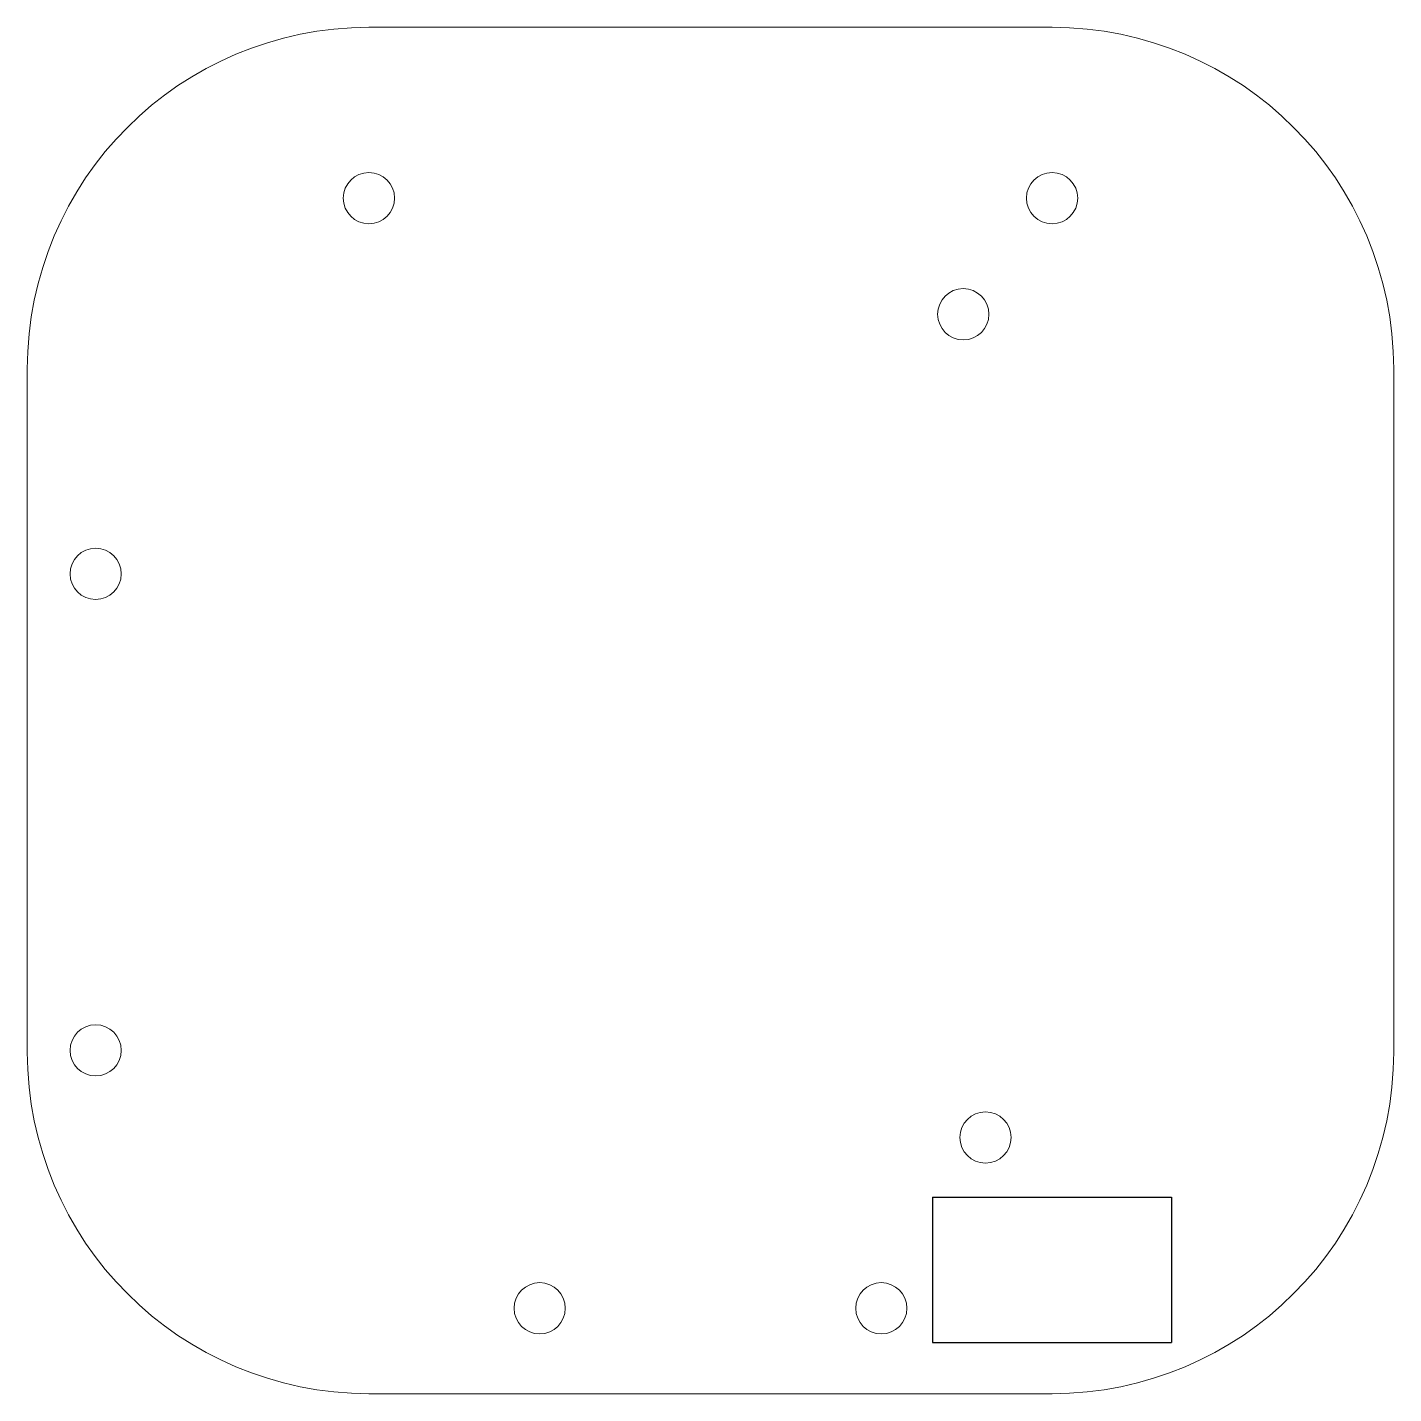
# Model space of a CAD drawing. Header units: millimetres. Extents: x 0 to 80, y 0 to 80.
import ezdxf

# ---------------------------------------------------------------- set-up
doc = ezdxf.new("R2010")
doc.units = ezdxf.units.MM

msp = doc.modelspace()

# ---------------------------------------------------------------- linework, layer by layer
at = {"color": 7, "linetype": 'Continuous', "lineweight": 15}
for p, q in [((60, 80), (20, 80)), ((0, 60), (0, 20)), ((80, 20), (80, 60)), ((20, 0), (60, 0))]:
    msp.add_line(p, q, dxfattribs=at)
at = {"color": 7, "linetype": 'Continuous'}
for p, q in [((53, 11.5), (67, 11.5)), ((53, 11.5), (53, 3)), ((67, 11.5), (67, 3)), ((53, 3), (67, 3))]:
    msp.add_line(p, q, dxfattribs=at)
at = {"color": 7, "linetype": 'Continuous', "lineweight": 15}
for centre in [(20, 70), (60, 70), (54.8, 63.2), (4, 48), (4, 20.1), (56.1, 15), (30, 5), (50, 5)]:
    msp.add_circle(centre, 1.5, dxfattribs=at)
for centre, start, end in [((20, 60), 90, 180), ((60, 60), 0, 90), ((20, 20), 180, 270), ((60, 20), 270, 0)]:
    msp.add_arc(centre, 20, start, end, dxfattribs=at)

doc.saveas('drawing.dxf')
